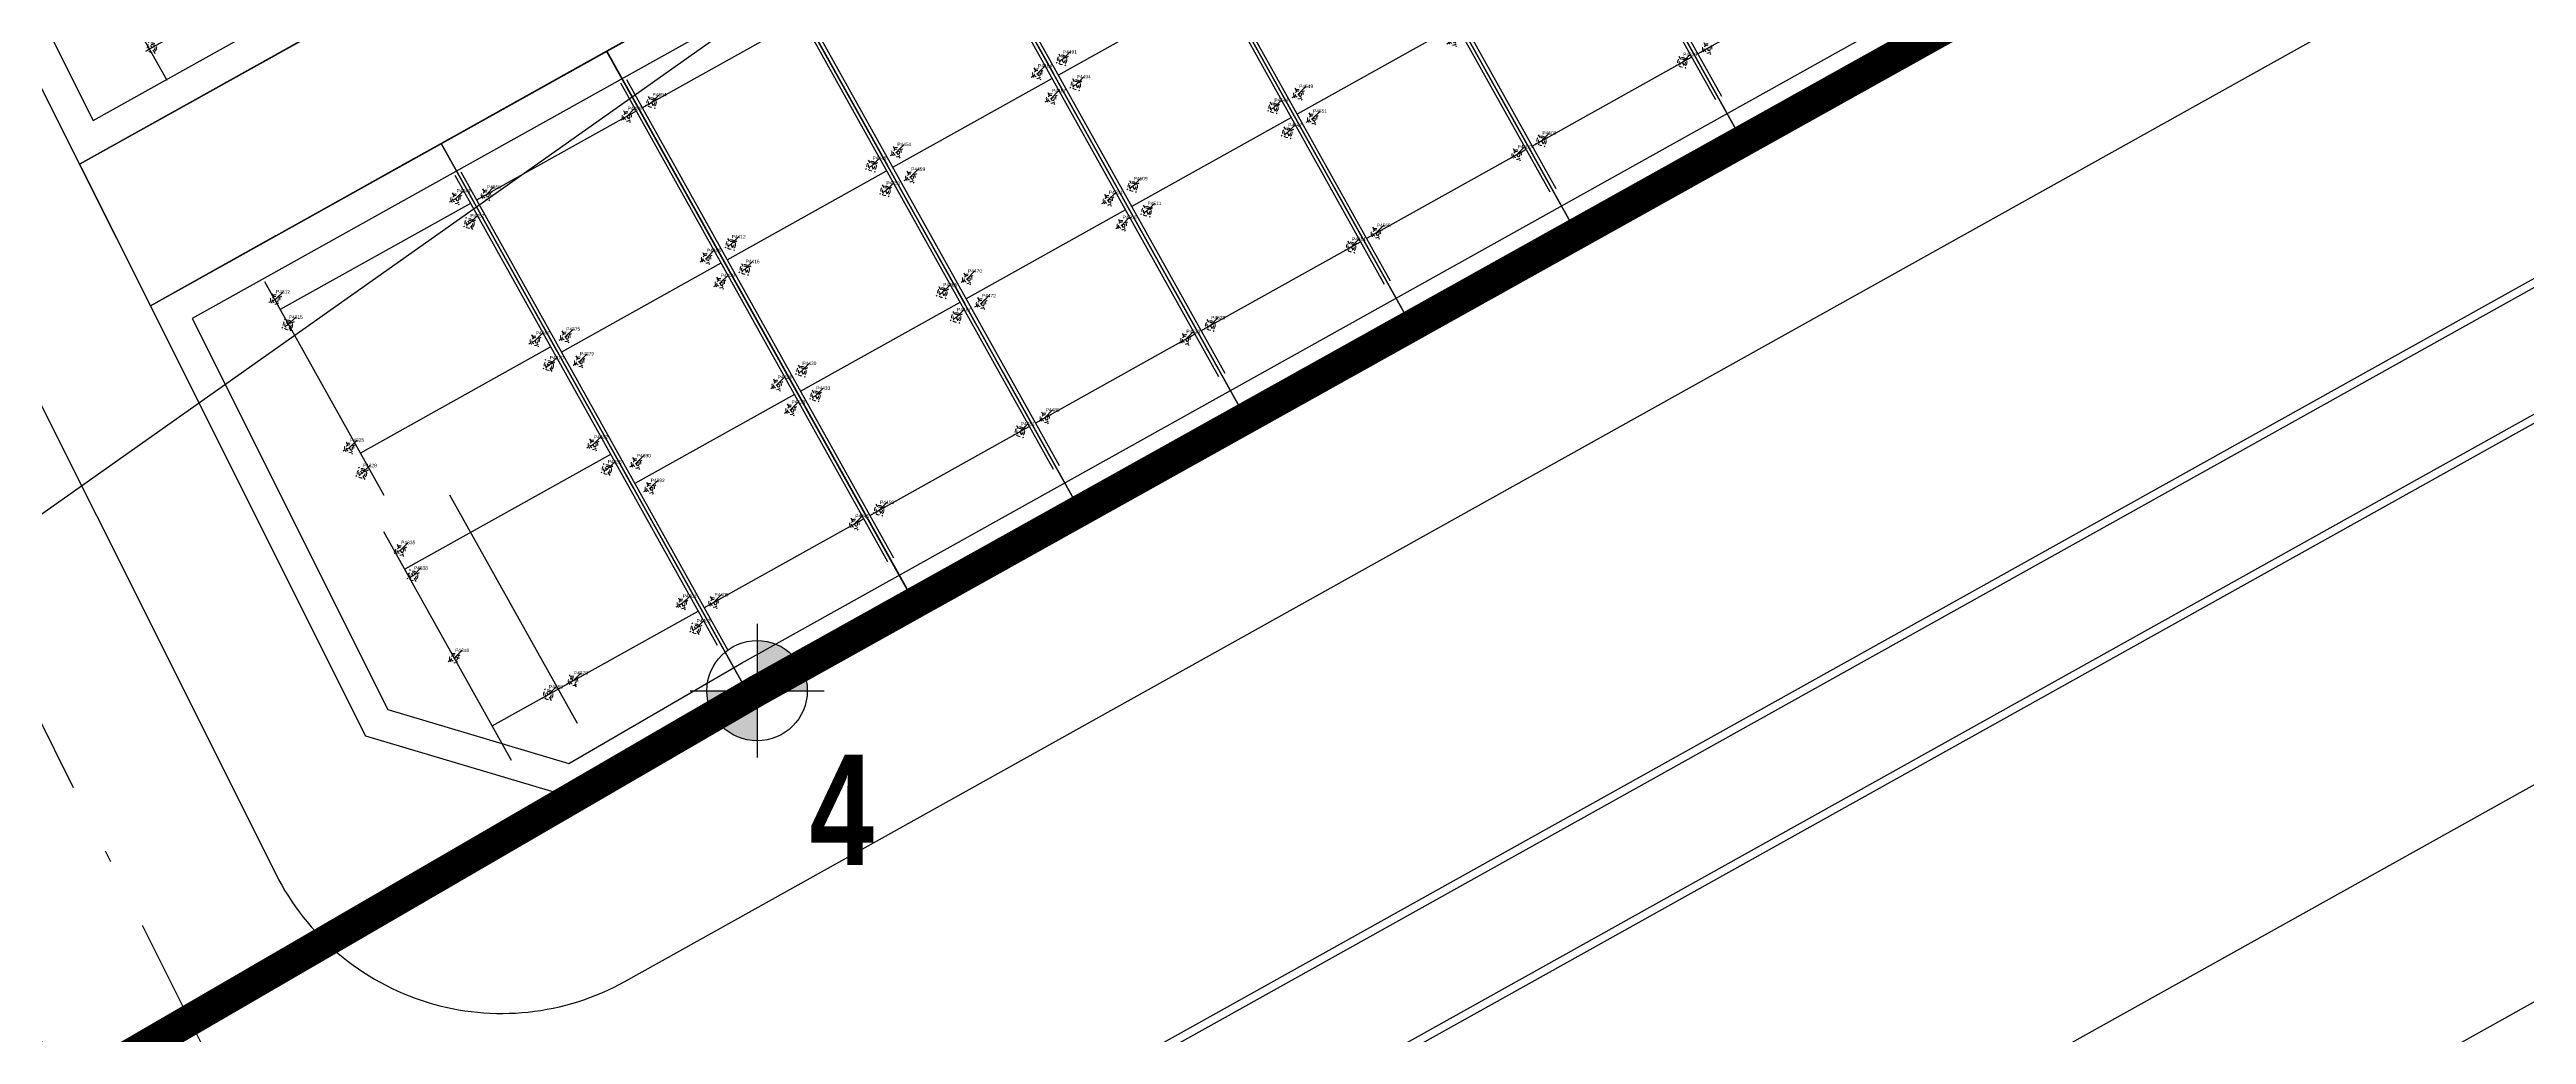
# Model space of a CAD drawing. Header units: millimetres. Extents: x 567980 to 569430, y 2065777 to 2066666.
# Drawn here: x 568976.4 to 569054.8, y 2066221 to 2066252.2 of the extents above; entities that cross this region are included whole.
import ezdxf
from ezdxf.enums import TextEntityAlignment as Align
from ezdxf.xclip import XClip

# ---------------------------------------------------------------- set-up
doc = ezdxf.new("R2010")
doc.units = ezdxf.units.MM
for name, pattern in [('ACAD_ISO10W100', [18.5, 12, -3, 0.5, -3]), ('CENTER', [3, 1.5, -0.5, 0.5, -0.5]), ('CENTER2', [1.125, 0.75, -0.125, 0.125, -0.125]), ('HIDDEN', [0.75, 0.5, -0.25]), ('Xref Grid (A1)$0$CENTER2', [1.125, 0.75, -0.125, 0.125, -0.125])]:
    doc.linetypes.add(name, pattern=pattern)
for name, color, linetype in [('01.AXIS', 160, 'CENTER2'), ('BoThamCo', 94, 'Continuous'), ('CDC.01.AXIS', 160, 'CENTER2'), ('ChiaLo', 128, 'CENTER'), ('datOlienke', 42, 'Continuous'), ('LogDg', 7, 'Continuous'), ('LoLK', 6, 'Continuous'), ('QH', 7, 'Continuous'), ('RANHGIOI', 2, 'HIDDEN'), ('TimDg', 222, 'Continuous'), ('ViaHeS', 32, 'Continuous'), ('Xref Grid (A1)$0$01.AXIS', 160, 'Xref Grid (A1)$0$CENTER2')]:
    doc.layers.add(name, color=color, linetype=linetype)
for name, color, linetype, lineweight in [('A-KY HIEU', 34, 'Continuous', 20), ('A-NET THAY', 125, 'Continuous', 18), ('boDnv', 54, 'Continuous', 25), ('E- RANH GIOI', 1, 'CENTER', 13), ('kata_text', 254, 'Continuous', 30)]:
    doc.layers.add(name, color=color, linetype=linetype, lineweight=lineweight)
doc.layers.add('KCS_Plotter', color=11, linetype='Continuous', plot=False)
doc.styles.add('ARIALB', font='', dxfattribs={"width": 0.75})
doc.styles.add('kata_dim', font='vnrms.shx', dxfattribs={"width": 0.66, "oblique": 7})
doc.styles.add('kata_text', font='arial.ttf', dxfattribs={"width": 0.8})
doc.styles.add('rms', font='romans.shx', dxfattribs={"width": 0.7, "bigfont": 'vns.shx'})
doc.styles.get('ARIALB').set_extended_font_data('.VnArialH', bold=True)
doc.linetypes.add('ADL', pattern='A,0.125,-0.15,["++",rms,S=0.5,R=0,X=0,Y=-0.2245],-1.35,1.125', length=2.75)
doc.dimstyles.new('kata_dim_iso', dxfattribs={"dimtxt": 2.5, "dimasz": 1.5, "dimexe": 1.5, "dimexo": 2.5, "dimtad": 1, "dimdec": 0, "dimzin": 0, "dimdsep": 46, "dimtxsty": 'kata_dim', "dimblk": 'kata_block_ArchTick', "dimcen": 0.09, "dimdle": 1.2, "dimclrd": 8, "dimclre": 8, "dimclrt": 3, "dimadec": 0, "dimazin": 0, "dimtfac": 1, "dimtdec": 0, "dimtix": 1, "dimtofl": 0, "dimtmove": 0, "dimatfit": 3, "dimfxl": 3.75, "dimfxlon": 1, "dimtolj": 1, "dimtzin": 0, "dimarcsym": 0})

# ---------------------------------------------------------------- blocks, each defined once
blk = doc.blocks.new('moc')
at = {"layer": 'QH', "linetype": 'Continuous'}
h = blk.add_hatch(color=7, dxfattribs=at)
h.paths.add_polyline_path([(0, 0), (0.529, 0, 0.414214), (0, 0.529)])
h.paths.add_polyline_path([(-0.529, 0, 0.414214), (0, -0.529), (0, 0)])
for p, q in [((0, 0.706), (0, -0.706)), ((-0.706, 0), (0.706, 0))]:
    blk.add_line(p, q, dxfattribs=at)
blk.add_circle((0, 0), 0.529, dxfattribs=at)
blk = doc.blocks.new('NEN')
at = {"layer": 'boDnv', "color": 10, "linetype": 'ADL', "ltscale": 0.25}
for points in [[(447.024, -28.766, 0.001711), (440.579, -16.796), (434.623, -15.073), (276.129, -103.512), (274.235, -109.654), (280.307, -121.793)], [(453.046, -54.034), (455.698, -45.19, 0.001456), (450.312, -34.947), (283.441, -128.06), (289.631, -140.435), (295.361, -142.147), (300.824, -138.974)]]:
    blk.add_lwpolyline(points, format="xyb", close=True, dxfattribs=at)
at = {"layer": 'BoThamCo'}
blk.add_lwpolyline([(460.283, -73.758, 1), (458.578, -70.701), (309.358, -153.965, 0.773158), (310.211, -157.243, 0.127931), (311.064, -157.021)], format="xyb", close=True, dxfattribs=at)
at = {"layer": 'ChiaLo', "ltscale": 5}
for points in [[(352.49, -59.758), (362.235, -77.223), (279.9, -123.165)], [(374.417, -99.054), (364.672, -81.589), (282.119, -127.653)], [(322.756, -104.978), (332.501, -122.443)], [(317.516, -107.901), (327.262, -125.366)], [(312.277, -110.825), (322.022, -128.29)], [(307.037, -113.749), (316.783, -131.214)], [(301.798, -116.672), (311.543, -134.137)], [(296.558, -119.596), (306.304, -137.061)], [(291.319, -122.52), (301.066, -139.989)]]:
    blk.add_lwpolyline(points, dxfattribs=at)
at = {"layer": 'datOlienke'}
for points in [[(448.369, -29.161, 0.001887), (441.258, -15.951), (434.5, -13.997), (275.291, -102.834), (273.162, -109.742), (279.88, -123.176)], [(453.888, -54.71), (456.773, -45.088, 0.001636), (450.717, -33.576), (282.119, -127.653), (288.93, -141.269), (295.49, -143.229), (301.319, -139.843)]]:
    blk.add_lwpolyline(points, format="xyb", close=True, dxfattribs=at)
at = {"layer": 'LogDg'}
for points in [[(34.296, -348.766, -0.124666), (14.114, -339.771, 0.262937), (-5.331, -336.771, -0.009345), (-40.959, -349.473), (-145.868, -384.68, 0.405257), (-155.456, -403.235), (-146.557, -432.72), (-158.046, -436.187), (-166.572, -407.936, 0.423227), (-185.704, -398.049), (-272.077, -427.035, 0.40652), (-277.181, -436.964), (-262.947, -483.397), (-271.552, -486.035), (-285.593, -440.232, 0.421949), (-295.787, -434.992), (-422.26, -477.436, 0.346831), (-427.684, -485.726), (-426.662, -497.249, 0.109851), (-417.21, -527.045), (-422.398, -530.058, -0.109851), (-432.639, -497.779), (-433.194, -491.512, 0.484967), (-443.708, -484.634), (-484.199, -498.222, 0.36701), (-492.228, -511.51), (-484.402, -560.012), (-490.326, -560.967), (-497.433, -516.92, 0.457512), (-512.889, -507.388), (-525.337, -511.314, 0.375227), (-533.554, -524.795, 0.049445), (-523.248, -562.118), (-518.404, -576.577), (-525.515, -578.96), (-530.307, -564.659, -0.044276), (-540.221, -530.036, 0.448349), (-555.614, -520.863), (-568.853, -525.038), (-576.072, -502.149), (-552.391, -494.681, 0.333336), (-544.003, -482.976), (-545.865, -397.305, 0.120559), (-569.998, -307.198), (-621.979, -219.712, 0.334943), (-635.359, -214.239), (-686.931, -227.855), (-689.803, -216.977), (-647.957, -205.93, 0.498191), (-640.704, -188.198), (-654.378, -165.183, -0.144979), (-668.853, -108.061), (-659.845, 118.23, 0.428088), (-671.924, 130.707), (-689.222, 130.58), (-689.305, 141.83), (-670.344, 141.969, 0.400474), (-658.442, 153.492), (-657.828, 168.904), (-656.06, 189.374), (-648.588, 188.728), (-650.341, 168.432), (-650.889, 154.678, 0.425345), (-638.921, 142.201), (-621.613, 142.328, 0.402651), (-609.707, 153.94), (-609.387, 163.859, -0.019867), (-608.227, 179.942), (-606.8, 192.652), (-600.838, 191.983), (-602.264, 179.273, 0.019867), (-603.39, 163.665), (-603.676, 154.802, 0.425871), (-591.594, 142.415), (-548.362, 142.733), (-548.28, 131.483), (-592.887, 131.155, 0.401789), (-604.791, 119.578), (-607.754, 35.571, -0.005984), (-607.983, 30.718, 0.462462), (-599.177, 22.287), (-555.377, 26.801), (-554.762, 20.832), (-603.242, 15.836, 0.355613), (-610.381, 8.689), (-613.794, -24.838, 0.475348), (-605.015, -33.606), (-508.268, -23.636, 0.016072), (-476.806, -19.368, 0.37392), (-470.138, -11.259), (-470.705, 9.348), (-464.707, 9.513), (-464.235, -7.648, 0.461916), (-454.747, -15.288), (-421.581, -8.993, 0.020567), (-382.015, 0.216), (-299.764, 22.963, 0.415004), (-292.798, 35.293), (-296.969, 50.218), (-285.412, 53.448), (-281.218, 38.439, 0.413423), (-268.921, 31.492), (-169.968, 58.858, 0.427702), (-164.496, 69.052), (-169.623, 84.754), (-163.92, 86.616), (-158.479, 69.956, 0.400853), (-148.742, 64.729), (-123.897, 71.6, 0.437327), (-113.795, 91.173), (-114.462, 93.013), (-128.551, 136.154), (-105.736, 143.605), (-91.769, 100.833), (-90.91, 98.466, 0.429754), (-70.957, 89.772, 0.001079), (-63.934, 92.766, 0.001474), (-62.342, 93.454), (-47.534, 99.909, 0.386536), (-43.126, 109.726), (-48.301, 125.574), (-42.598, 127.436), (-38.076, 113.59, 0.442444), (-27.275, 108.739), (111.617, 169.28, 0.414214), (115.754, 179.811), (109.361, 194.478), (114.861, 196.875), (121.255, 182.208, 0.414214), (131.785, 178.071), (252.97, 230.894), (276.872, 241.312), (291.579, 249.057, 0.419837), (295.267, 261.365), (290.95, 269.196), (301.459, 274.99), (306.058, 266.648, 0.408717), (318.136, 263.031), (326.546, 267.464), (332.148, 256.836), (324.233, 252.656, 0.419466), (320.555, 240.352), (397.092, 101.523, 0.433643), (408.413, 98.649), (440.787, 119.386), (444.023, 114.334), (410.428, 92.813, 0.395048), (407.737, 82.215), (451.056, 3.639, -0.005576), (472.219, -35.781, 0.422017), (490.066, -41.118), (502.995, -33.918), (514.672, -54.886), (500.295, -62.892, 0.404193), (495.052, -80.181), (502.502, -94.711), (491.824, -100.186), (485.095, -87.061, 0.424556), (467.192, -81.64), (316.164, -165.913), (307.211, -171.115, 0.396001), (304.075, -181.611), (326.147, -225.742), (318.098, -229.768), (296.726, -187.038, 0.432664), (285.552, -183.699), (178.072, -246.148, 0.389772), (174.86, -256.488), (194.1, -297.126), (188.677, -299.693), (170.231, -260.733, 0.439085), (158.982, -257.239), (145.496, -265.075, -0.013452), (97.701, -291.151, 0.262926), (86.853, -307.563, -0.162068), (76.015, -333.842, 0.270323), (72.318, -353.653), (79.981, -375.074), (57.383, -383.157), (49.72, -361.737, 0.270325), (34.296, -348.766)], [(462.182, -42.484, 0.004173), (446.541, -13.107, 0.41755), (435.613, -9.94), (272.325, -101.054, 0.401037), (269.068, -111.618), (286.084, -145.639, 0.427514), (297.137, -149.047), (456.991, -59.849, 0.406017), (462.182, -42.484)], [(49.536, -260.065, -0.269945), (34.095, -247.153), (22.999, -216.476, -0.362457), (26.499, -206.84), (119.685, -152.625, -0.414384), (136.095, -156.969), (142.222, -167.514, 0.414214), (153.158, -170.413), (250.593, -113.801, -0.432664), (261.767, -117.14), (278.799, -151.193, -0.396001), (275.663, -161.688), (133.439, -244.323, -0.012999), (88.371, -268.964, -0.278117), (67.767, -267.557, 0.110848), (49.536, -260.065)]]:
    blk.add_lwpolyline(points, format="xyb", dxfattribs=at)
blk.add_lwpolyline([(460.405, -73.976, 1), (458.456, -70.483), (309.236, -153.747, 0.773158), (310.211, -157.493, 0.127931), (311.185, -157.24)], format="xyb", close=True, dxfattribs=at)
at = {"layer": 'LoLK'}
for points in [[(279.137, -100.688), (275.291, -102.834), (273.162, -109.742), (279.88, -123.176), (288.882, -118.153)], [(327.995, -102.054), (322.756, -104.978), (332.501, -122.443), (337.741, -119.519)], [(322.756, -104.978), (317.516, -107.901), (327.262, -125.366), (332.501, -122.443)], [(317.516, -107.901), (312.277, -110.825), (322.022, -128.29), (327.262, -125.366)], [(312.277, -110.825), (307.037, -113.749), (316.783, -131.214), (322.022, -128.29)], [(307.037, -113.749), (301.798, -116.672), (311.543, -134.137), (316.783, -131.214)], [(301.798, -116.672), (296.558, -119.596), (306.304, -137.061), (311.543, -134.137)], [(296.558, -119.596), (291.319, -122.52), (301.066, -139.989), (301.319, -139.843), (306.304, -137.061)], [(291.319, -122.52), (282.119, -127.653), (288.93, -141.269), (295.49, -143.229), (301.066, -139.989)]]:
    blk.add_lwpolyline(points, close=True, dxfattribs=at)
at = {"layer": 'RANHGIOI', "color": 1, "ltscale": 9, "const_width": 1}
blk.add_lwpolyline([(460, -51.299, 0.006594), (435.293, -5.051), (303.078, 234.769), (284.672, 225.077), (-55.993, 76.586), (-56.839, 76.223, -0.005137), (-90.743, 62.093), (-377.217, -17.133, -0.020567), (-418.225, -26.678), (-463.443, -35.259, -0.021218), (-506.422, -41.541), (-623.638, -53.62), (-626.464, -70.884, 0.128574), (-620.42, -135.36), (-615.505, -148.86, 0.039408), (-607.143, -167.188), (-594.172, -190.555), (-547.57, -259.493, -0.11987), (-522.704, -326.397), (-507.917, -451.947), (-504.475, -473.277), (-499.271, -471.636), (-50.48, -321.024, 0.050684), (130.425, -239.135), (301.319, -139.843)], format="xyb", close=True, dxfattribs=at)
at = {"layer": 'TimDg', "linetype": 'ACAD_ISO10W100', "ltscale": 0.75}
blk.add_lwpolyline([(283.906, 294.402), (445.802, 0.743, -0.007517), (474.039, -52.348), (508.786, -120.117, 0.000278)], format="xyb", dxfattribs=at)
blk.add_lwpolyline([(335.549, -254.599), (124.099, 168.176)], dxfattribs=at)
at = {"layer": 'ViaHeS', "elevation": 0}
blk.add_lwpolyline([(-483.362, -504.27), (-441.21, -490.124), (-436.029, -493.514), (-435.627, -498.044, 0.109851), (-424.993, -531.564), (-414.615, -525.539, -0.109851), (-423.674, -496.984), (-424.342, -489.445), (-420.001, -483.006), (-295.249, -441.14), (-289.043, -444.33), (-275.854, -487.354), (-258.645, -482.078), (-271.972, -438.601), (-268.698, -432.23), (-181.634, -403.012), (-172.975, -407.486), (-163.79, -437.92), (-140.813, -430.986), (-150.211, -399.847), (-145.597, -390.918), (-39.026, -355.153, 0.008545), (-6.235, -343.522, -0.249193), (12.375, -345.964, 0.09975), (30.772, -354.181, -0.256949), (45.215, -366.957), (51.733, -385.178), (85.63, -373.053), (79.112, -354.831, -0.256949), (82.174, -335.793, 0.136918), (92.607, -310.438, -0.249193), (103.308, -295.017, 0.012659), (148.511, -270.262), (162.157, -262.333), (168.62, -264.341), (185.966, -300.977), (196.811, -295.842), (179.033, -258.291), (181.216, -251.26), (287.384, -189.574), (293.944, -191.534), (314.073, -231.781), (330.172, -223.729), (309.538, -182.474), (311.625, -175.49), (319.134, -171.127), (408.277, -121.386), (412.274, -122.589), (434.351, -165.321), (442.347, -161.19), (420.137, -118.201), (421.38, -114.074), (470.335, -86.758), (479.641, -89.576), (486.485, -102.924), (507.841, -91.973), (500.499, -77.654), (503.421, -68.019), (517.591, -60.128), (500.076, -28.676), (486.971, -35.974), (477.625, -33.17, 0.0056), (456.311, 6.536), (412.324, 86.322), (414.12, 93.398), (444.832, 113.071), (439.977, 120.649), (409.766, 101.296), (403.142, 102.978), (327.714, 239.794), (330.524, 249.193), (334.945, 251.528), (323.749, 272.772), (318.926, 270.23), (309.354, 273.096), (306.713, 277.887), (285.696, 266.299), (288.11, 261.921), (285.295, 252.529), (274.271, 246.724), (129.387, 183.571), (122.806, 186.157), (117.612, 198.074), (106.611, 193.279), (111.806, 181.362), (109.22, 174.781), (26.33, 138.65), (-29.869, 114.154), (-36.004, 116.909), (-39.746, 128.368), (-51.153, 124.642), (-47.055, 112.092), (-50.086, 105.341), (-75.921, 94.08), (-84.511, 97.937), (-100.033, 145.467), (-134.254, 134.292), (-118.657, 86.529), (-123.231, 78.009), (-150.258, 70.535), (-156.629, 73.955), (-161.068, 87.547), (-172.475, 83.822), (-168.207, 70.753), (-171.474, 64.667), (-269.546, 37.545), (-275.711, 41.028), (-279.634, 55.063), (-302.748, 48.603), (-298.843, 34.63), (-302.316, 28.482), (-383.614, 5.999, -0.020567), (-422.7, -3.099), (-456.246, -9.465), (-461.296, -5.399), (-461.708, 9.595), (-473.703, 9.265), (-473.239, -7.637), (-478.028, -13.489, -0.015955), (-508.883, -17.667), (-606.147, -27.691), (-610.614, -23.229), (-607.49, 7.461), (-602.01, 12.947), (-554.455, 17.848), (-555.685, 29.785), (-600.448, 25.172), (-605.043, 29.645, 0.007073), (-604.756, 35.466), (-601.912, 116.095), (-594.665, 123.142), (-548.221, 123.483), (-548.421, 150.733), (-593.42, 150.402), (-600.493, 157.35, -0.027886), (-599.283, 178.939), (-597.857, 191.648), (-609.782, 192.987), (-611.208, 180.277, 0.019867), (-612.385, 163.955), (-612.597, 157.389), (-619.823, 150.342), (-639.316, 150.198), (-646.998, 158.133), (-646.598, 168.196), (-644.852, 188.405), (-659.796, 189.697), (-661.572, 169.14), (-662.014, 158.023), (-670.332, 149.97), (-689.364, 149.83), (-689.163, 122.58), (-671.417, 122.71), (-663.736, 114.776), (-672.6, -107.912, 0.144979), (-657.602, -167.099), (-644.687, -188.836), (-648.335, -197.756), (-691.845, -209.242), (-684.889, -235.59), (-633.86, -222.118), (-622.039, -226.953), (-573.255, -309.058, -0.120474), (-549.614, -397.387), (-547.842, -478.902), (-555.298, -489.306), (-577.876, -496.427), (-567.048, -530.76), (-552.743, -526.248), (-543.713, -531.719, 0.042979), (-533.836, -565.928), (-529.071, -580.151), (-514.848, -575.386), (-519.719, -560.846, -0.045576), (-529.315, -527.166), (-523.005, -516.87), (-508.247, -512.215), (-500.456, -517.02), (-493.287, -561.445), (-481.44, -559.534), (-488.883, -513.408), (-483.362, -504.27)], format="xyb", dxfattribs=at)
at = {"layer": 'ViaHeS'}
blk.add_lwpolyline([(441.258, -15.951), (434.5, -13.997), (275.291, -102.834), (273.162, -109.742), (288.93, -141.269), (295.49, -143.229), (301.319, -139.843), (453.888, -54.71), (456.773, -45.088, 0.004151)], format="xyb", close=True, dxfattribs=at)
blk.add_lwpolyline([(450.717, -33.576), (448.369, -29.161), (279.88, -123.176), (282.119, -127.653), (450.717, -33.576)], dxfattribs=at)
at = {"layer": 'QH', "xscale": 3, "yscale": 3, "zscale": 3}
blk.add_blockref('moc', (301.319, -139.843), dxfattribs=at)
at = {"layer": 'QH', "style": 'ARIALB', "width": 0.75}
blk.add_text('4', height=3.5, dxfattribs=at).set_placement((302.974, -145.366, -2.251))
blk = doc.blocks.new('NEN A')
at = {"layer": 'datOlienke'}
for points in [[(7.63, 25, 0.001887), (7.857, 40), (2.908, 45), (-179.409, 45), (-184.635, 40.005), (-185.313, 25)], [(0, 0), (7.208, 6.997, 0.001636), (7.529, 20), (-185.54, 20), (-186.227, 4.791), (-181.454, -0.117), (-174.714, 0)]]:
    blk.add_lwpolyline(points, format="xyb", close=True, dxfattribs=at)
at = {"layer": 'LoLK'}
for points in [[(-175.005, 45), (-179.409, 45), (-184.635, 40.005), (-185.313, 25), (-175.005, 25)], [(-175.005, 20), (-185.54, 20), (-186.227, 4.791), (-181.454, -0.117), (-175.005, -0.005)], [(-169.005, 20), (-175.005, 20), (-175.005, -0.005), (-174.714, 0), (-169.005, 0)], [(-163.005, 20), (-169.005, 20), (-169.005, 0), (-163.005, 0)], [(-157.005, 20), (-163.005, 20), (-163.005, 0), (-157.005, 0)], [(-151.005, 20), (-157.005, 20), (-157.005, 0), (-151.005, 0)], [(-145.005, 20), (-151.005, 20), (-151.005, 0), (-145.005, 0)], [(-139.005, 20), (-145.005, 20), (-145.005, 0), (-139.005, 0)], [(-133.005, 20), (-139.005, 20), (-139.005, 0), (-133.005, 0)]]:
    blk.add_lwpolyline(points, close=True, dxfattribs=at)
blk = doc.blocks.new('A$C758D662A')
at = {"linetype": 'HIDDEN', "ltscale": 500}
for radius in [300, 200]:
    blk.add_circle((0, 0), radius, dxfattribs=at)
at = {"layer": 'CDC.01.AXIS', "ltscale": 200}
for p, q in [((437, 0), (-437, 0)), ((0, 437), (0, -437))]:
    blk.add_line(p, q, dxfattribs=at)
blk = doc.blocks.new('pile Plan')
at = {"xscale": 0.5, "yscale": 0.5, "zscale": 0.5}
for p in [(340, 14779), (5440.000004, 14779), (340, 9630), (5440.000004, 9630), (340, 8730), (5440.000004, 8730), (340, 5040), (5440.000004, 5040), (340, 4140), (5440.000004, 4140), (340, -1), (5440.000004, -1)]:
    blk.add_blockref('A$C758D662A', p, dxfattribs=at)
blk = doc.blocks.new('A5 - 2')
at = {"layer": 'Xref Grid (A1)$0$01.AXIS', "ltscale": 500}
for p, q in [((0.11, -1.086), (0.11, -18.434)), ((5.89, -1.086), (5.89, -18.434)), ((0.11, -2.11), (5.89, -2.11)), ((0.11, -7.62), (5.89, -7.62)), ((0.11, -12.39), (5.89, -12.39)), ((0.11, -16.89), (5.89, -16.89))]:
    blk.add_line(p, q, dxfattribs=at)
at = {"xscale": 0.001, "yscale": 0.001, "zscale": 0.001}
blk.add_blockref('pile Plan', (0.11, -16.89), dxfattribs=at)
blk = doc.blocks.new('A1 - 2')
at = {"layer": 'Xref Grid (A1)$0$01.AXIS', "ltscale": 500}
for p, q in [((0.11, -1.086), (0.11, -18.434)), ((5.89, -1.086), (5.89, -18.434)), ((0.11, -2.11), (5.89, -2.11)), ((0.11, -7.62), (5.89, -7.62)), ((0.11, -12.39), (5.89, -12.39)), ((0.11, -16.89), (5.89, -16.89))]:
    blk.add_line(p, q, dxfattribs=at)
at = {"xscale": 0.001, "yscale": 0.001, "zscale": 0.001}
blk.add_blockref('pile Plan', (0.11, -16.89), dxfattribs=at)
blk = doc.blocks.new('AT4 - 2')
at = {"layer": '01.AXIS', "ltscale": 500}
for p, q in [((0.11, -0.969), (0.11, -17.882)), ((6.6, -0.969), (6.602, -7.813)), ((6.66, -2.11), (0.11, -2.11)), ((6.601, -7.31), (0.11, -7.31)), ((6.056, -10.562), (6.056, -17.882)), ((6.056, -10.562), (6.056, -17.882)), ((6.056, -11.21), (0.11, -11.21)), ((6.2, -14.06), (5.385, -14.06)), ((3.09, -16.256), (3.09, -17.882)), ((6.056, -16.89), (0.11, -16.89)), ((6.056, -16.89), (0.11, -16.89))]:
    blk.add_line(p, q, dxfattribs=at)
at = {"xscale": 0.0005, "yscale": 0.0005, "zscale": 0.0005}
for p in [(0.5, -2.11), (1.4, -2.11), (6.51, -2.11), (6.36, -6.995), (6.36, -7.895), (0.5, -10.62), (6.192, -10.62), (0.5, -11.52), (6.192, -11.52), (6.055, -14.02), (0.5, -16.89), (3.05, -16.89)]:
    blk.add_blockref('A$C758D662A', p, dxfattribs=at)
at = {"xscale": 0.0005000000000000009, "yscale": 0.0005000000000000009, "zscale": 0.0005000000000000009, "rotation": 90.00000000000001}
for p in [(0.4, -6.9), (0.4, -7.8)]:
    blk.add_blockref('A$C758D662A', p, dxfattribs=at)
blk = doc.blocks.new('AT5 - 2')
at = {"layer": '01.AXIS', "ltscale": 500}
for p, q in [((0.11, -1.089), (0.11, -18.127)), ((7.01, -1.089), (7.01, -8.839)), ((0.11, -2.11), (7.01, -2.11)), ((7.01, -7.31), (0.11, -7.31)), ((5.184, -9.839), (5.184, -18.127)), ((7.574, -9.839), (7.574, -18.127)), ((0.11, -11.21), (7.574, -11.21)), ((7.574, -16.89), (0.11, -16.89))]:
    blk.add_line(p, q, dxfattribs=at)
for p, xscale, yscale, zscale, rotation in [((0.45, -1.749), 0.0005, 0.0005, 0.0005, 90.00000000000001), ((6.991, -1.755), 0.000499999999999999, 0.000499999999999999, 0.000499999999999999, 92.58947658711341), ((0.45, -2.649), -0.0005, 0.0005, 0.0005, 90), ((7.031, -2.654), -0.000499999999999999, 0.000499999999999999, 0.000499999999999999, 92.5894765871134), ((0.45, -6.9), 0.0005, 0.0005, 0.0005, 90.00000000000001), ((7.234, -7), 0.000499999999999999, 0.000499999999999999, 0.000499999999999999, 92.58947658711341), ((0.45, -7.8), -0.0005, 0.0005, 0.0005, 90), ((7.274, -7.899), -0.000499999999999999, 0.000499999999999999, 0.000499999999999999, 92.5894765871134), ((0.45, -10.67), 0.0005, 0.0005, 0.0005, 90.00000000000001), ((7.403, -10.62), 0.000499999999999999, 0.000499999999999999, 0.000499999999999999, 92.58947658711341), ((0.45, -11.57), -0.0005, 0.0005, 0.0005, 90), ((7.444, -11.519), -0.000499999999999999, 0.000499999999999999, 0.000499999999999999, 92.5894765871134), ((0.45, -16.44), 0.0005, 0.0005, 0.0005, 90.00000000000001), ((0.45, -17.34), -0.0005, 0.0005, 0.0005, 90), ((4.644, -16.89), 0.0005, 0.0005, 0.0005, 180), ((5.544, -16.89), -0.0005, 0.0005, 0.0005, 180)]:
    blk.add_blockref('A$C758D662A', p, dxfattribs=dict(xscale=xscale, yscale=yscale, zscale=zscale, rotation=rotation))
at = {"xscale": 0.0005, "yscale": 0.0005, "zscale": 0.0005}
blk.add_blockref('A$C758D662A', (7.574, -14.43), dxfattribs=at)
blk = doc.blocks.new('kata_block_ArchTick')
at = {"color": 8}
blk.add_line((1, 0), (-1, 0), dxfattribs=at)
at = {"color": 8, "const_width": 0.15}
blk.add_lwpolyline([(-0.5, -0.5), (0.5, 0.5)], dxfattribs=at)
blk = doc.blocks.new('A$C33BC4D2A')
at = {"layer": 'A-KY HIEU', "color": 0, "const_width": 1.022}
blk.add_lwpolyline([(14.345, -292.097), (14.345, -4.903), (414.985, -4.903), (414.985, -292.097)], close=True, dxfattribs=at)
at = {"layer": 'Defpoints', "color": 125}
blk.add_lwpolyline([(0, -297), (420, -297), (420, 0), (0, 0)], close=True, dxfattribs=at)
blk = doc.blocks.new('*U58')
at = {"color": 0, "ltscale": 0.8, "style": 'kata_text', "width": 0.8, "flags": 1}
blk.add_attdef('CHU_THICH', text='', height=2.2, dxfattribs=at).set_placement((0, 0), align=Align.MIDDLE_CENTER)
at = {"color": 0, "ltscale": 0.8, "style": 'kata_text', "width": 0.8}
blk.add_attdef('TEN', text='', height=2.2, dxfattribs=at).set_placement((5, 5), align=Align.MIDDLE_CENTER)
at = {"layer": 'Defpoints'}
blk.add_leader([(0, 0), (5, 5)], dimstyle='kata_dim_iso', override={"dimasz": 0.6, "dimgap": 0.625, "dimtad": 0}, dxfattribs=at)
blk = doc.blocks.new('A$C1AAD29DE')
at = {"layer": 'kata_text', "xscale": 50, "yscale": 50, "zscale": 50}
for p, values in [((380747, -186628, 0), {'TEN': 'P4484'}), ((381535, -186188, 0), {'TEN': 'P4491'}), ((401227, -186266, 0), {'TEN': 'P4639'}), ((381187, -187416, 0), {'TEN': 'P4487'}), ((381976, -186976, 0), {'TEN': 'P4494'}), ((389037, -187276, 0), {'TEN': 'P4549'}), ((367715, -187983, 0), {'TEN': 'P4389'}), ((368504, -187543, 0), {'TEN': 'P4394'}), ((388248, -187716, 0), {'TEN': 'P4544'}), ((389477, -188064, 0), {'TEN': 'P4551'}), ((388688, -188504, 0), {'TEN': 'P4547'}), ((396758, -188759, 0), {'TEN': 'P4608'}), ((375490, -189561, 0), {'TEN': 'P4448'}), ((376278, -189121, 0), {'TEN': 'P4454'}), ((395970, -189199, 0), {'TEN': 'P4600'}), ((362281, -190599, 0), {'TEN': 'P4349'}), ((363247, -190476, 0), {'TEN': 'P4355'}), ((375930, -190350, 0), {'TEN': 'P4451'}), ((376718, -189910, 0), {'TEN': 'P4459'}), ((383780, -190209, 0), {'TEN': 'P4509'}), ((362721, -191388, 0), {'TEN': 'P4352'}), ((382991, -190649, 0), {'TEN': 'P4501'}), ((384220, -190998, 0), {'TEN': 'P4511'}), ((371021, -192054, 0), {'TEN': 'P4412'}), ((383431, -191438, 0), {'TEN': 'P4505'}), ((390713, -192133, 0), {'TEN': 'P4561'}), ((391501, -191693, 0), {'TEN': 'P4565'}), ((370233, -192495, 0), {'TEN': 'P4405'}), ((371461, -192843, 0), {'TEN': 'P4416'}), ((370673, -193283, 0), {'TEN': 'P4409'}), ((377734, -193583, 0), {'TEN': 'P4465'}), ((378522, -193143, 0), {'TEN': 'P4470'}), ((356554, -193803, 0), {'TEN': 'P4312'}), ((378174, -194371, 0), {'TEN': 'P4467'}), ((378962, -193931, 0), {'TEN': 'P4472'}), ((356958, -194610, 0), {'TEN': 'P4315'}), ((364800, -195113, 0), {'TEN': 'P4367'}), ((365764, -194988, 0), {'TEN': 'P4375'}), ((385456, -195066, 0), {'TEN': 'P4523'}), ((386244, -194626, 0), {'TEN': 'P4528'}), ((365240, -195901, 0), {'TEN': 'P4370'}), ((366204, -195776, 0), {'TEN': 'P4379'}), ((373265, -196076, 0), {'TEN': 'P4430'}), ((372477, -196516, 0), {'TEN': 'P4423'}), ((373705, -196865, 0), {'TEN': 'P4433'}), ((372917, -197305, 0), {'TEN': 'P4428'}), ((380987, -197560, 0), {'TEN': 'P4485'}), ((366643, -198416, 0), {'TEN': 'P4382'}), ((380198, -198000, 0), {'TEN': 'P4481'}), ((358905, -198516, 0), {'TEN': 'P4325'}), ((367083, -199204, 0), {'TEN': 'P4385'}), ((368008, -199010, 0), {'TEN': 'P4390'}), ((359309, -199324, 0), {'TEN': 'P4328'}), ((368448, -199798, 0), {'TEN': 'P4392'}), ((375730, -200493, 0), {'TEN': 'P4450'}), ((374941, -200933, 0), {'TEN': 'P4445'}), ((360526, -201771, 0), {'TEN': 'P4335'}), ((360930, -202579, 0), {'TEN': 'P4338'}), ((369464, -203471, 0), {'TEN': 'P4401'}), ((370473, -203426, 0), {'TEN': 'P4406'}), ((369904, -204260, 0), {'TEN': 'P4403'}), ((362239, -205193, 0), {'TEN': 'P4348'}), ((366009, -205916, 0), {'TEN': 'P4378'}), ((365221, -206356, 0), {'TEN': 'P4369'})]:
    blk.add_blockref('*U58', p, dxfattribs=at).add_auto_attribs(values)

msp = doc.modelspace()

# ---------------------------------------------------------------- linework, layer by layer
at = {"layer": 'Defpoints', "color": 1, "ltscale": 9, "const_width": 1}
msp.add_lwpolyline([(568827.906, 2066132.562), (568998.799, 2066231.855), (569157.481, 2066320.398, 0.006594), (569132.774, 2066366.646), (569000.559, 2066606.466), (568982.152, 2066596.774), (568641.488, 2066448.283)], format="xyb", dxfattribs=at)

# ---------------------------------------------------------------- next in the draw order: block references
at = {"layer": 'boDnv', "extrusion": (-2.4685e-06, 4.62064e-06, 1)}
ref = msp.add_blockref('NEN', (568697.481, 2066371.697, 8.143), dxfattribs=at)
XClip(ref).set_block_clipping_path([(-95.7748162709, -416.20828746), (591.9650857092, 169.550739368)])

# ---------------------------------------------------------------- next in the draw order: linework, layer by layer
at = {"layer": 'KCS_Plotter', "extrusion": (-2.4685e-06, 4.62064e-06, 1)}
msp.add_line((568541.684, 2065930.213, 0), (569429.706, 2066558.171, 0), dxfattribs=at)

# ---------------------------------------------------------------- next in the draw order: block references
at = {"layer": 'A-NET THAY', "extrusion": (-2.4685e-06, 4.62064e-06, 1)}
for name, p, rotation in [('AT4 - 2', (568986.363, 2066253.544, 8.143), 209.1612944842944), ('A1 - 2', (569014.997, 2066263.796, 8.143), 29.16129448429452), ('A5 - 2', (569004.518, 2066257.949, 8.143), 29.16129448429452), ('A1 - 2', (568994.039, 2066252.101, 8.143), 29.16129448429452)]:
    msp.add_blockref(name, p, dxfattribs=dict(at, rotation=rotation))
at = {"layer": 'A-NET THAY', "extrusion": (-2.4685e-06, 4.62064e-06, 1), "xscale": -1, "rotation": 29.16129448429455}
for name, p in [('A5 - 2', (569025.476, 2066269.643, 8.143)), ('A1 - 2', (569014.997, 2066263.796, 8.143)), ('A5 - 2', (569004.518, 2066257.949, 8.143)), ('A1 - 2', (568994.039, 2066252.101, 8.143)), ('AT5 - 2', (568988.799, 2066249.178, 8.143))]:
    msp.add_blockref(name, p, dxfattribs=at)
at = {"layer": 'E- RANH GIOI', "extrusion": (-2.4685e-06, 4.62064e-06, 1), "xscale": 2.114336868039268, "yscale": 2.114336868039268, "zscale": 2.114336868039268}
msp.add_blockref('A$C33BC4D2A', (568541.684, 2066558.171, 8.143), dxfattribs=at)
at = {"layer": 'kata_text', "extrusion": (-2.4685e-06, 4.62064e-06, 1), "xscale": 0.0009966571095134595, "yscale": 0.0009966571095134595, "zscale": 0.0009966571095134595}
msp.add_blockref('A$C1AAD29DE', (568628.188, 2066437.393, 8.143), dxfattribs=at)
at = {"layer": 'LoLK', "extrusion": (-2.4685e-06, 4.62064e-06, 1), "rotation": 29.16129448429452}
msp.add_blockref('NEN A', (569151.368, 2066316.987, 8.143), dxfattribs=at)

doc.saveas('drawing.dxf')
